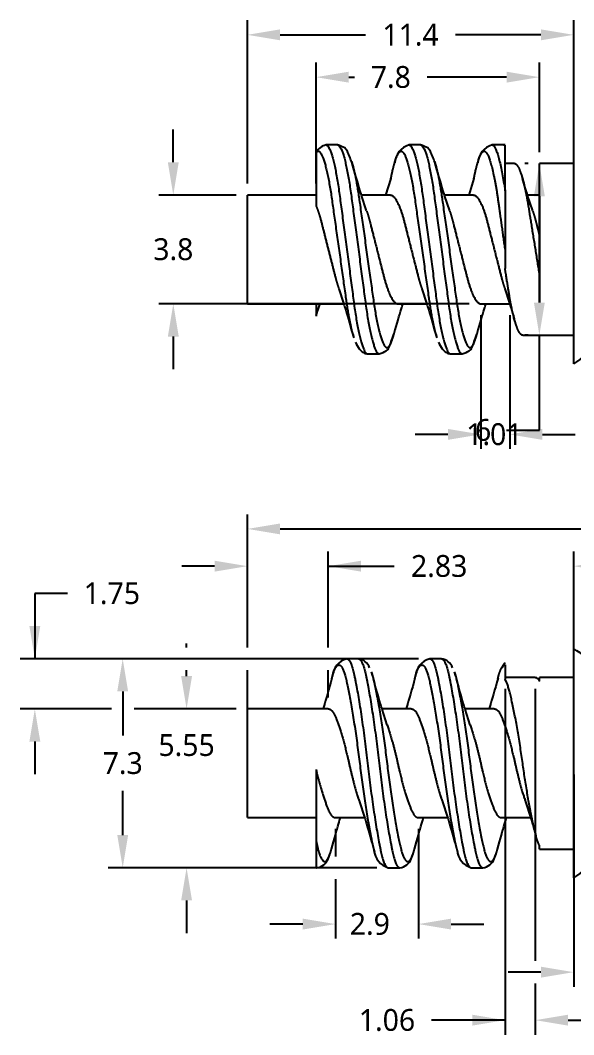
# Model space of a CAD drawing. Extents: x 0.67 to 7.28, y 2.37 to 7.95.
# Drawn here: x 0.67 to 3.71, y 2.37 to 7.95 of the extents above; entities that cross this region are included whole.
import ezdxf

# ---------------------------------------------------------------- set-up
doc = ezdxf.new("R2010")
doc.units = 0
doc.header["$LTSCALE"] = 0.5
doc.header["$MEASUREMENT"] = 0
doc.header["$PDMODE"] = 33
doc.header["$PDSIZE"] = 0.03937
doc.layers.get('DEFPOINTS').update_dxf_attribs({"linetype": 'CONTINUOUS'})
for name, color, linetype in [('ANNOTATION_TEXT', 7, 'CONTINUOUS'), ('TANGENT_LINES', 7, 'CONTINUOUS'), ('VISIBLE', 7, 'CONTINUOUS')]:
    doc.layers.add(name, color=color, linetype=linetype)
doc.styles.add('ONSHAPE-STANDARD-DIMENSION', font='')
doc.styles.get('ONSHAPE-STANDARD-DIMENSION').set_extended_font_data('Noto Sans')
doc.dimstyles.new('ONSHAPE-STANDARD$0', dxfattribs={"dimtxt": 0.12, "dimasz": 0.18, "dimexe": 0.08, "dimexo": 0.0625, "dimgap": 0.09, "dimtad": 0, "dimtih": 1, "dimtoh": 1, "dimlfac": 25.4, "dimzin": 11, "dimtxsty": 'ONSHAPE-STANDARD-DIMENSION', "dimcen": 0.09, "dimclrd": 7, "dimclre": 7, "dimclrt": 7, "dimadec": 1, "dimazin": 3, "dimtfac": 1, "dimtofl": 0, "dimtmove": 0, "dimatfit": 3, "dimtolj": 1, "dimtzin": 11})

# ---------------------------------------------------------------- blocks, each defined once
blk = doc.blocks.new('*D3')
at = {"layer": 'ANNOTATION_TEXT', "color": 7}
for p, q in [((1.5107, 7.1683), (1.5107, 7.3483)), ((1.8558, 6.9883), (1.4307, 6.9883)), ((3.1393, 6.3898), (1.4307, 6.3898)), ((1.5107, 6.2098), (1.5107, 6.0298))]:
    blk.add_line(p, q, dxfattribs=at)
for points in [[(1.4807, 7.1683), (1.5407, 7.1683), (1.5107, 6.9883)], [(1.5407, 6.2098), (1.4807, 6.2098), (1.5107, 6.3898)]]:
    blk.add_solid(points, dxfattribs=at)
at = {"layer": 'DEFPOINTS', "color": 0}
for p in [(1.9183, 6.9883), (1.5107, 6.3898), (1.5107, 6.3898), (3.2018, 6.3898)]:
    blk.add_point(p, dxfattribs=at)
at = {"layer": 'ANNOTATION_TEXT', "color": 7, "insert": (1.5107, 6.6891), "char_height": 0.12, "attachment_point": 5, "style": 'ONSHAPE-STANDARD-DIMENSION'}
blk.add_mtext('\\A1;3.8', dxfattribs=at)
blk = doc.blocks.new('*D4')
at = {"layer": 'ANNOTATION_TEXT', "color": 7}
for p, q in [((3.2018, 6.3273), (3.2018, 5.5912)), ((3.3613, 6.3273), (3.3613, 5.5912)), ((3.0218, 5.6712), (2.8418, 5.6712)), ((3.5413, 5.6712), (3.7213, 5.6712))]:
    blk.add_line(p, q, dxfattribs=at)
for points in [[(3.0218, 5.6412), (3.0218, 5.7012), (3.2018, 5.6712)], [(3.5413, 5.7012), (3.5413, 5.6412), (3.3613, 5.6712)]]:
    blk.add_solid(points, dxfattribs=at)
at = {"layer": 'DEFPOINTS', "color": 0}
for p in [(3.2018, 6.3898), (3.3613, 6.3898), (3.3613, 5.6712), (3.3613, 5.6712)]:
    blk.add_point(p, dxfattribs=at)
at = {"layer": 'ANNOTATION_TEXT', "color": 7, "insert": (3.277, 5.6712), "char_height": 0.12, "attachment_point": 5, "style": 'ONSHAPE-STANDARD-DIMENSION'}
blk.add_mtext('\\A1;1.01', dxfattribs=at)
blk = doc.blocks.new('*D6')
at = {"layer": 'ANNOTATION_TEXT', "color": 7}
for p, q in [((2.2962, 7.0508), (2.2962, 7.7167)), ((3.5246, 7.224), (3.5246, 7.7167)), ((2.4762, 7.6367), (2.507, 7.6367)), ((3.3446, 7.6367), (2.9076, 7.6367))]:
    blk.add_line(p, q, dxfattribs=at)
for points in [[(2.4762, 7.6667), (2.4762, 7.6067), (2.2962, 7.6367)], [(3.3446, 7.6067), (3.3446, 7.6667), (3.5246, 7.6367)]]:
    blk.add_solid(points, dxfattribs=at)
at = {"layer": 'DEFPOINTS', "color": 0}
for p in [(2.2962, 7.6367), (2.2962, 7.6367), (3.5246, 7.1615), (2.2962, 6.9883)]:
    blk.add_point(p, dxfattribs=at)
at = {"layer": 'ANNOTATION_TEXT', "color": 7, "insert": (2.7073, 7.6367), "char_height": 0.12, "attachment_point": 5, "style": 'ONSHAPE-STANDARD-DIMENSION'}
blk.add_mtext('\\A1;7.8', dxfattribs=at)
blk = doc.blocks.new('*D7')
at = {"layer": 'ANNOTATION_TEXT', "color": 7}
for p, q in [((3.4621, 7.1615), (3.4446, 7.1615)), ((3.5246, 6.9815), (3.5246, 6.3966)), ((3.5246, 6.3966), (3.5246, 6.9815)), ((3.4621, 6.2166), (3.4446, 6.2166)), ((3.5246, 5.6949), (3.5246, 6.2166)), ((3.3446, 5.6949), (3.5246, 5.6949))]:
    blk.add_line(p, q, dxfattribs=at)
for points in [[(3.5546, 6.9815), (3.4946, 6.9815), (3.5246, 7.1615)], [(3.4946, 6.3966), (3.5546, 6.3966), (3.5246, 6.2166)]]:
    blk.add_solid(points, dxfattribs=at)
at = {"layer": 'DEFPOINTS', "color": 0}
for p in [(3.5246, 7.1615), (3.5246, 6.2166), (3.5246, 6.2166), (3.5246, 6.2166)]:
    blk.add_point(p, dxfattribs=at)
at = {"layer": 'ANNOTATION_TEXT', "color": 7, "insert": (3.2153, 5.6949), "char_height": 0.12, "attachment_point": 5, "style": 'ONSHAPE-STANDARD-DIMENSION'}
blk.add_mtext('\\A1;6', dxfattribs=at)
blk = doc.blocks.new('*D8')
at = {"layer": 'ANNOTATION_TEXT', "color": 7}
for p, q in [((2.8594, 4.4366), (1.1524, 4.4366)), ((1.2324, 4.2566), (1.2324, 4.0136)), ((1.2324, 3.467), (1.2324, 3.71)), ((2.631, 3.287), (1.1524, 3.287))]:
    blk.add_line(p, q, dxfattribs=at)
for points in [[(1.2624, 4.2566), (1.2024, 4.2566), (1.2324, 4.4366)], [(1.2024, 3.467), (1.2624, 3.467), (1.2324, 3.287)]]:
    blk.add_solid(points, dxfattribs=at)
at = {"layer": 'DEFPOINTS', "color": 0}
for p in [(2.9219, 4.4366), (1.2324, 3.287), (1.2324, 3.287), (2.6935, 3.287)]:
    blk.add_point(p, dxfattribs=at)
at = {"layer": 'ANNOTATION_TEXT', "color": 7, "insert": (1.2324, 3.8618), "char_height": 0.12, "attachment_point": 5, "style": 'ONSHAPE-STANDARD-DIMENSION'}
blk.add_mtext('\\A1;7.3', dxfattribs=at)
blk = doc.blocks.new('*D9')
at = {"layer": 'ANNOTATION_TEXT', "color": 7}
for p, q in [((2.4025, 3.5001), (2.4025, 3.3495)), ((2.8592, 3.5001), (2.8592, 2.8969)), ((2.4025, 3.2245), (2.4025, 2.8969)), ((2.2225, 2.9769), (2.0425, 2.9769)), ((3.0392, 2.9769), (3.2192, 2.9769))]:
    blk.add_line(p, q, dxfattribs=at)
for points in [[(2.2225, 2.9469), (2.2225, 3.0069), (2.4025, 2.9769)], [(3.0392, 3.0069), (3.0392, 2.9469), (2.8592, 2.9769)]]:
    blk.add_solid(points, dxfattribs=at)
at = {"layer": 'DEFPOINTS', "color": 0}
for p in [(2.4025, 3.5626), (2.8592, 3.5626), (2.8592, 2.9769), (2.8592, 2.9769)]:
    blk.add_point(p, dxfattribs=at)
at = {"layer": 'ANNOTATION_TEXT', "color": 7, "insert": (2.5921, 2.9769), "char_height": 0.12, "attachment_point": 5, "style": 'ONSHAPE-STANDARD-DIMENSION'}
blk.add_mtext('\\A1;2.9', dxfattribs=at)
blk = doc.blocks.new('*D10')
at = {"layer": 'ANNOTATION_TEXT', "color": 7}
for p, q in [((1.9183, 4.4991), (1.9183, 5.0262)), ((2.3632, 4.4991), (2.3632, 5.0262)), ((1.7383, 4.9462), (1.5583, 4.9462)), ((2.3632, 4.9462), (2.7262, 4.9462)), ((2.5432, 4.9462), (2.7232, 4.9462)), ((1.9183, 4.2235), (1.9183, 4.3741)), ((2.3632, 4.2235), (2.3632, 4.3741))]:
    blk.add_line(p, q, dxfattribs=at)
for points in [[(1.7383, 4.9162), (1.7383, 4.9762), (1.9183, 4.9462)], [(2.5432, 4.9762), (2.5432, 4.9162), (2.3632, 4.9462)]]:
    blk.add_solid(points, dxfattribs=at)
at = {"layer": 'DEFPOINTS', "color": 0}
for p in [(1.9183, 4.9462), (1.9183, 4.9462), (1.9183, 4.161), (2.3632, 4.161)]:
    blk.add_point(p, dxfattribs=at)
at = {"layer": 'ANNOTATION_TEXT', "color": 7, "insert": (2.9734, 4.9462), "char_height": 0.12, "attachment_point": 5, "style": 'ONSHAPE-STANDARD-DIMENSION'}
blk.add_mtext('\\A1;2.83', dxfattribs=at)
blk = doc.blocks.new('*D12')
at = {"layer": 'ANNOTATION_TEXT', "color": 7}
for p, q in [((3.7136, 3.9243), (3.7136, 5.0262)), ((6.5208, 3.9243), (6.5208, 5.0262)), ((3.8936, 4.9462), (4.6807, 4.9462)), ((6.3408, 4.9462), (5.2641, 4.9462))]:
    blk.add_line(p, q, dxfattribs=at)
for points in [[(3.8936, 4.9762), (3.8936, 4.9162), (3.7136, 4.9462)], [(6.3408, 4.9162), (6.3408, 4.9762), (6.5208, 4.9462)]]:
    blk.add_solid(points, dxfattribs=at)
at = {"layer": 'DEFPOINTS', "color": 0}
for p in [(3.7136, 4.9462), (3.7136, 4.9462), (3.7136, 3.8618), (6.5208, 3.8618)]:
    blk.add_point(p, dxfattribs=at)
at = {"layer": 'ANNOTATION_TEXT', "color": 7, "insert": (4.9724, 4.9462), "char_height": 0.12, "attachment_point": 5, "style": 'ONSHAPE-STANDARD-DIMENSION'}
blk.add_mtext('\\A1;17.83', dxfattribs=at)
blk = doc.blocks.new('*D13')
at = {"layer": 'ANNOTATION_TEXT', "color": 7}
for p, q in [((1.9183, 4.4991), (1.9183, 5.2311)), ((6.5208, 3.9243), (6.5208, 5.2311)), ((2.0983, 5.1511), (5.3821, 5.1511)), ((6.3408, 5.1511), (5.9724, 5.1511)), ((1.9183, 3.9243), (1.9183, 4.3741))]:
    blk.add_line(p, q, dxfattribs=at)
for points in [[(2.0983, 5.1811), (2.0983, 5.1211), (1.9183, 5.1511)], [(6.3408, 5.1211), (6.3408, 5.1811), (6.5208, 5.1511)]]:
    blk.add_solid(points, dxfattribs=at)
at = {"layer": 'DEFPOINTS', "color": 0}
for p in [(6.5208, 5.1511), (6.5208, 5.1511), (1.9183, 3.8618), (6.5208, 3.8618)]:
    blk.add_point(p, dxfattribs=at)
at = {"layer": 'ANNOTATION_TEXT', "color": 7, "insert": (5.6773, 5.1511), "char_height": 0.12, "attachment_point": 5, "style": 'ONSHAPE-STANDARD-DIMENSION'}
blk.add_mtext('\\A1;29.23', dxfattribs=at)
blk = doc.blocks.new('*D14')
at = {"layer": 'ANNOTATION_TEXT', "color": 7}
for p, q in [((4.3322, 4.6717), (4.3322, 4.8517)), ((3.7761, 4.4917), (4.4122, 4.4917)), ((3.7761, 3.2319), (4.4122, 3.2319)), ((4.3322, 2.9769), (4.3322, 3.2319)), ((4.1522, 2.9769), (4.3322, 2.9769))]:
    blk.add_line(p, q, dxfattribs=at)
for points in [[(4.3022, 4.6717), (4.3622, 4.6717), (4.3322, 4.4917)], [(4.3622, 3.0519), (4.3022, 3.0519), (4.3322, 3.2319)]]:
    blk.add_solid(points, dxfattribs=at)
at = {"layer": 'DEFPOINTS', "color": 0}
for p in [(3.7136, 4.4917), (3.7136, 3.2319), (4.3322, 3.2319), (4.3322, 3.2319)]:
    blk.add_point(p, dxfattribs=at)
at = {"layer": 'ANNOTATION_TEXT', "color": 7, "insert": (4.0226, 2.9769), "char_height": 0.12, "attachment_point": 5, "style": 'ONSHAPE-STANDARD-DIMENSION'}
blk.add_mtext('\\A1;8', dxfattribs=at)
blk = doc.blocks.new('*D15')
at = {"layer": 'ANNOTATION_TEXT', "color": 7}
for p, q in [((3.7136, 3.7993), (3.7136, 2.6322)), ((3.871, 3.7993), (3.871, 3.2944)), ((3.871, 3.1694), (3.871, 2.6322)), ((3.5336, 2.7122), (3.3536, 2.7122)), ((3.871, 2.7122), (4.3668, 2.7122)), ((4.051, 2.7122), (4.231, 2.7122))]:
    blk.add_line(p, q, dxfattribs=at)
for points in [[(3.5336, 2.6822), (3.5336, 2.7422), (3.7136, 2.7122)], [(4.051, 2.7422), (4.051, 2.6822), (3.871, 2.7122)]]:
    blk.add_solid(points, dxfattribs=at)
at = {"layer": 'DEFPOINTS', "color": 0}
for p in [(3.7136, 3.8618), (3.871, 3.8618), (3.871, 2.7122), (3.871, 2.7122)]:
    blk.add_point(p, dxfattribs=at)
at = {"layer": 'ANNOTATION_TEXT', "color": 7, "insert": (4.4791, 2.7122), "char_height": 0.12, "attachment_point": 5, "style": 'ONSHAPE-STANDARD-DIMENSION'}
blk.add_mtext('\\A1;1', dxfattribs=at)
blk = doc.blocks.new('*D16')
at = {"layer": 'ANNOTATION_TEXT', "color": 7}
for p, q in [((3.3356, 4.2717), (3.3356, 2.3682)), ((3.5022, 4.2717), (3.5022, 2.7747)), ((3.5022, 2.6497), (3.5022, 2.3682)), ((3.3356, 2.4482), (2.931, 2.4482)), ((3.1556, 2.4482), (2.9756, 2.4482)), ((3.6822, 2.4482), (3.8622, 2.4482))]:
    blk.add_line(p, q, dxfattribs=at)
for points in [[(3.1556, 2.4182), (3.1556, 2.4782), (3.3356, 2.4482)], [(3.6822, 2.4782), (3.6822, 2.4182), (3.5022, 2.4482)]]:
    blk.add_solid(points, dxfattribs=at)
at = {"layer": 'DEFPOINTS', "color": 0}
for p in [(3.3356, 4.3342), (3.5022, 4.3342), (3.5022, 2.4482), (3.5022, 2.4482)]:
    blk.add_point(p, dxfattribs=at)
at = {"layer": 'ANNOTATION_TEXT', "color": 7, "insert": (2.6863, 2.4482), "char_height": 0.12, "attachment_point": 5, "style": 'ONSHAPE-STANDARD-DIMENSION'}
blk.add_mtext('\\A1;1.06', dxfattribs=at)
blk = doc.blocks.new('*D17')
at = {"layer": 'ANNOTATION_TEXT', "color": 7}
for p, q in [((1.9183, 7.0508), (1.9183, 7.9497)), ((3.7136, 7.224), (3.7136, 7.9497)), ((2.0983, 7.8697), (2.569, 7.8697)), ((3.5336, 7.8697), (3.0628, 7.8697))]:
    blk.add_line(p, q, dxfattribs=at)
for points in [[(2.0983, 7.8997), (2.0983, 7.8397), (1.9183, 7.8697)], [(3.5336, 7.8397), (3.5336, 7.8997), (3.7136, 7.8697)]]:
    blk.add_solid(points, dxfattribs=at)
at = {"layer": 'DEFPOINTS', "color": 0}
for p in [(3.7136, 7.8697), (3.7136, 7.8697), (3.7136, 7.1615), (1.9183, 6.9883)]:
    blk.add_point(p, dxfattribs=at)
at = {"layer": 'ANNOTATION_TEXT', "color": 7, "insert": (2.8159, 7.8697), "char_height": 0.12, "attachment_point": 5, "style": 'ONSHAPE-STANDARD-DIMENSION'}
blk.add_mtext('\\A1;11.4', dxfattribs=at)
blk = doc.blocks.new('*D18')
at = {"layer": 'ANNOTATION_TEXT', "color": 7}
for p, q in [((1.5838, 4.4991), (1.5838, 4.521)), ((1.5838, 4.341), (1.5838, 4.3741)), ((1.8558, 4.161), (1.5038, 4.161)), ((2.238, 3.287), (1.5038, 3.287)), ((1.5838, 3.107), (1.5838, 2.927))]:
    blk.add_line(p, q, dxfattribs=at)
for points in [[(1.5538, 4.341), (1.6138, 4.341), (1.5838, 4.161)], [(1.6138, 3.107), (1.5538, 3.107), (1.5838, 3.287)]]:
    blk.add_solid(points, dxfattribs=at)
at = {"layer": 'DEFPOINTS', "color": 0}
for p in [(1.9183, 4.161), (1.5838, 3.287), (1.5838, 3.287), (2.3005, 3.287)]:
    blk.add_point(p, dxfattribs=at)
at = {"layer": 'ANNOTATION_TEXT', "color": 7, "insert": (1.5838, 3.9608), "char_height": 0.12, "attachment_point": 5, "style": 'ONSHAPE-STANDARD-DIMENSION'}
blk.add_mtext('\\A1;5.55', dxfattribs=at)
blk = doc.blocks.new('*D19')
at = {"layer": 'ANNOTATION_TEXT', "color": 7}
for p, q in [((0.929, 4.7966), (0.749, 4.7966)), ((0.749, 4.7966), (0.749, 4.4366)), ((2.4664, 4.4366), (0.669, 4.4366)), ((1.1699, 4.161), (0.669, 4.161)), ((1.8558, 4.161), (1.2949, 4.161)), ((0.749, 3.981), (0.749, 3.801))]:
    blk.add_line(p, q, dxfattribs=at)
for points in [[(0.719, 4.6166), (0.779, 4.6166), (0.749, 4.4366)], [(0.779, 3.981), (0.719, 3.981), (0.749, 4.161)]]:
    blk.add_solid(points, dxfattribs=at)
at = {"layer": 'DEFPOINTS', "color": 0}
for p in [(0.749, 4.4366), (0.749, 4.4366), (2.5289, 4.4366), (1.9183, 4.161)]:
    blk.add_point(p, dxfattribs=at)
at = {"layer": 'ANNOTATION_TEXT', "color": 7, "insert": (1.1728, 4.7966), "char_height": 0.12, "attachment_point": 5, "style": 'ONSHAPE-STANDARD-DIMENSION'}
blk.add_mtext('\\A1;1.75', dxfattribs=at)

msp = doc.modelspace()

# ---------------------------------------------------------------- linework, layer by layer
at = {"layer": 'TANGENT_LINES'}
for points, weights, knots in [([(2.3509, 7.2639), (2.351, 7.2639), (2.351, 7.2639), (2.3891, 7.2639), (2.4271, 6.9765), (2.4652, 6.6891), (2.5032, 6.4017), (2.5413, 6.1143), (2.5794, 6.1143)], [0.999702167794, 0.999850918004, 1, 0.866025403784, 1, 0.866025403784, 1, 0.866025403784, 1], [0.1999629, 0.1999629, 0.1999629, 0.2, 0.2, 0.2333333, 0.2333333, 0.2666667, 0.2666667, 0.3, 0.3, 0.3]), ([(2.4147, 7.2639), (2.4528, 7.2637), (2.4908, 6.9765), (2.5289, 6.6891), (2.5669, 6.4017), (2.605, 6.1143), (2.643, 6.1143), (2.6431, 6.1143), (2.6431, 6.1143)], [0.99987838123, 0.866086240795, 1, 0.866025403784, 1, 0.866025403784, 1, 0.99993916299, 0.99987838123], [0.2000151, 0.2000151, 0.2000151, 0.2333333, 0.2333333, 0.2666667, 0.2666667, 0.3, 0.3, 0.3000151, 0.3000151, 0.3000151]), ([(2.8076, 7.2639), (2.8077, 7.2639), (2.8077, 7.2639), (2.8458, 7.2639), (2.8838, 6.9765), (2.9219, 6.6891), (2.9599, 6.4017), (2.998, 6.1143), (3.036, 6.1143)], [0.999702167794, 0.999850918004, 1, 0.866025403784, 1, 0.866025403784, 1, 0.866025403784, 1], [0.3999629, 0.3999629, 0.3999629, 0.4, 0.4, 0.4333333, 0.4333333, 0.4666667, 0.4666667, 0.5, 0.5, 0.5]), ([(2.8714, 7.2639), (2.9095, 7.2637), (2.9475, 6.9765), (2.9856, 6.6891), (3.0236, 6.4017), (3.0617, 6.1143), (3.0997, 6.1143), (3.0998, 6.1143), (3.0998, 6.1143)], [0.99987838123, 0.866086240795, 1, 0.866025403784, 1, 0.866025403784, 1, 0.99993916299, 0.99987838123], [0.4000151, 0.4000151, 0.4000151, 0.4333333, 0.4333333, 0.4666667, 0.4666667, 0.5, 0.5, 0.5000151, 0.5000151, 0.5000151]), ([(3.2643, 7.2639), (3.2644, 7.2639), (3.2644, 7.2639), (3.2993, 7.2639), (3.3356, 7.0119)], [0.999702167794, 0.999850918004, 1, 0.875690930878, 0.982063574595], [0.59996291, 0.59996291, 0.59996291, 0.6, 0.6, 0.63092852, 0.63092852, 0.63092852]), ([(2.2962, 7.2223), (2.3022, 7.2298), (2.3076, 7.2298), (2.3457, 7.2298), (2.3838, 6.9594), (2.4218, 6.6891), (2.4599, 6.4187), (2.4746, 6.314), (2.4916, 6.2451), (2.4945, 6.2332), (2.4974, 6.2226)], [0.96351017681, 0.978211633781, 1, 0.866025403784, 1, 0.866025403784, 1, 0.943494333625, 0.934652783025, 0.93314678853, 0.933023664293], [0.19457898, 0.19457898, 0.19457898, 0.2, 0.2, 0.23333333, 0.23333333, 0.26666667, 0.26666667, 0.28072547, 0.28072547, 0.28312012, 0.28312012, 0.28312012]), ([(2.7295, 7.1685), (2.7482, 7.2298), (2.7643, 7.2298), (2.8024, 7.2298), (2.8405, 6.9594), (2.8785, 6.6891), (2.9166, 6.4187), (2.9313, 6.314), (2.9483, 6.2451), (2.9512, 6.2332), (2.9541, 6.2226)], [0.933441730668, 0.938373623314, 1, 0.866025403784, 1, 0.866025403784, 1, 0.943494333625, 0.934652783025, 0.93314678853, 0.933023664293], [0.38466715, 0.38466715, 0.38466715, 0.4, 0.4, 0.43333333, 0.43333333, 0.46666667, 0.46666667, 0.48072547, 0.48072547, 0.48312012, 0.48312012, 0.48312012]), ([(3.1862, 7.1685), (3.2049, 7.2298), (3.221, 7.2298), (3.2591, 7.2298), (3.2971, 6.9594), (3.315, 6.8326), (3.3356, 6.6862)], [0.933441730668, 0.938373623314, 1, 0.866025403784, 1, 0.932347871317, 0.933019300153], [0.58466715, 0.58466715, 0.58466715, 0.6, 0.6, 0.63333333, 0.63333333, 0.65016541, 0.65016541, 0.65016541]), ([(2.4932, 7.1673), (2.4961, 7.1576), (2.4991, 7.1465), (2.5179, 7.0752), (2.5342, 6.9594), (2.5722, 6.6891), (2.6103, 6.4187), (2.6483, 6.1483), (2.6864, 6.1483), (2.7018, 6.1483), (2.7195, 6.2042)], [0.933355671429, 0.932666989811, 0.933361178449, 0.937844213353, 1, 0.866025403784, 1, 0.866025403784, 1, 0.941141021474, 0.933999001998], [0.21547411, 0.21547411, 0.21547411, 0.21786876, 0.21786876, 0.23333333, 0.23333333, 0.26666667, 0.26666667, 0.3, 0.3, 0.31464431, 0.31464431, 0.31464431]), ([(2.9499, 7.1673), (2.9528, 7.1576), (2.9558, 7.1465), (2.9746, 7.0752), (2.9909, 6.9594), (3.0289, 6.6891), (3.067, 6.4187), (3.105, 6.1483), (3.1431, 6.1483), (3.1585, 6.1483), (3.1762, 6.2042)], [0.933355671429, 0.932666989811, 0.933361178449, 0.937844213353, 1, 0.866025403784, 1, 0.866025403784, 1, 0.941141021474, 0.933999001998], [0.41547411, 0.41547411, 0.41547411, 0.41786876, 0.41786876, 0.43333333, 0.43333333, 0.46666667, 0.46666667, 0.5, 0.5, 0.51464431, 0.51464431, 0.51464431]), ([(2.4652, 4.4366), (2.4856, 4.4366), (2.5032, 4.3596), (2.5413, 4.1937), (2.5794, 3.8618), (2.6174, 3.5299), (2.6555, 3.364), (2.6731, 3.287), (2.6935, 3.287)], [0.933012701892, 0.933012701892, 1, 0.866025403784, 1, 0.866025403784, 1, 0.933012701892, 0.933012701892], [0.25, 0.25, 0.25, 0.26666667, 0.26666667, 0.3, 0.3, 0.33333333, 0.33333333, 0.35, 0.35, 0.35]), ([(2.5289, 4.4366), (2.5493, 4.4366), (2.5669, 4.3596), (2.605, 4.1937), (2.643, 3.8618), (2.6811, 3.5299), (2.7192, 3.364), (2.7368, 3.287), (2.7572, 3.287)], [0.933012701892, 0.933012701892, 1, 0.866025403784, 1, 0.866025403784, 1, 0.933012701892, 0.933012701892], [0.25, 0.25, 0.25, 0.26666667, 0.26666667, 0.3, 0.3, 0.33333333, 0.33333333, 0.35, 0.35, 0.35]), ([(2.9219, 4.4366), (2.9423, 4.4366), (2.9599, 4.3596), (2.998, 4.1937), (3.036, 3.8618), (3.0741, 3.5299), (3.1122, 3.364), (3.1298, 3.287), (3.1502, 3.287)], [0.933012701892, 0.933012701892, 1, 0.866025403784, 1, 0.866025403784, 1, 0.933012701892, 0.933012701892], [0.45, 0.45, 0.45, 0.46666667, 0.46666667, 0.5, 0.5, 0.53333333, 0.53333333, 0.55, 0.55, 0.55]), ([(2.9856, 4.4366), (3.006, 4.4366), (3.0236, 4.3596), (3.0617, 4.1937), (3.0997, 3.8618), (3.1378, 3.5299), (3.1759, 3.364), (3.1935, 3.287), (3.2139, 3.287)], [0.933012701892, 0.933012701892, 1, 0.866025403784, 1, 0.866025403784, 1, 0.933012701892, 0.933012701892], [0.45, 0.45, 0.45, 0.46666667, 0.46666667, 0.5, 0.5, 0.53333333, 0.53333333, 0.55, 0.55, 0.55]), ([(2.389, 4.3496), (2.4252, 4.4724), (2.4599, 4.3301), (2.4979, 4.174), (2.536, 3.8618), (2.5738, 3.5518), (2.6117, 3.3952)], [0.980961163796, 0.876338740399, 1, 0.866025403784, 1, 0.866834621144, 0.998391340758], [0.23589933, 0.23589933, 0.23589933, 0.26666667, 0.26666667, 0.3, 0.3, 0.333132, 0.333132, 0.333132]), ([(2.8457, 4.3496), (2.8819, 4.4724), (2.9166, 4.3301), (2.9546, 4.174), (2.9927, 3.8618), (3.0305, 3.5518), (3.0684, 3.3952)], [0.980961163796, 0.876338740399, 1, 0.866025403784, 1, 0.866834621144, 0.998391340758], [0.43589933, 0.43589933, 0.43589933, 0.46666667, 0.46666667, 0.5, 0.5, 0.533132, 0.533132, 0.533132]), ([(3.3024, 4.3496), (3.3088, 4.3714), (3.3157, 4.3844), (3.3255, 4.4029), (3.3356, 4.4025)], [0.980961163796, 0.960637835352, 0.948928707711, 0.932688637139, 0.933019300153], [0.63589933, 0.63589933, 0.63589933, 0.64187601, 0.64187601, 0.65016541, 0.65016541, 0.65016541]), ([(2.6117, 4.3241), (2.6493, 4.1662), (2.6864, 3.8618), (2.7245, 3.5496), (2.7625, 3.3935), (2.7957, 3.2573), (2.8309, 3.3659)], [0.994304059512, 0.868936634251, 1, 0.866025403784, 1, 0.881026331842, 0.973357405252], [0.26739099, 0.26739099, 0.26739099, 0.3, 0.3, 0.33333333, 0.33333333, 0.36293438, 0.36293438, 0.36293438]), ([(3.0684, 4.3241), (3.106, 4.1662), (3.1431, 3.8618), (3.1812, 3.5496), (3.2192, 3.3935), (3.2524, 3.2573), (3.2876, 3.3659)], [0.994304059512, 0.868936634251, 1, 0.866025403784, 1, 0.881026331842, 0.973357405252], [0.46739099, 0.46739099, 0.46739099, 0.5, 0.5, 0.53333333, 0.53333333, 0.56293438, 0.56293438, 0.56293438]), ([(2.2962, 3.4359), (2.3012, 3.4125), (2.3058, 3.3935), (2.3391, 3.2573), (2.3742, 3.3659)], [0.968140702058, 0.981521771343, 1, 0.881026331842, 0.973357405252], [0.12873589, 0.12873589, 0.12873589, 0.13333333, 0.13333333, 0.16293438, 0.16293438, 0.16293438])]:
    msp.add_rational_spline(points, weights, degree=2, knots=knots, dxfattribs=at)
at = {"layer": 'VISIBLE'}
for p, q in [((3.7136, 6.0591), (3.7136, 7.319)), ((2.4147, 7.2639), (2.351, 7.2639)), ((2.8714, 7.2639), (2.8077, 7.2639)), ((3.3356, 7.2639), (3.2644, 7.2639)), ((3.3356, 7.0119), (3.3356, 7.2603)), ((2.2962, 7.2223), (2.2962, 6.9282)), ((2.4961, 7.1574), (2.4928, 7.1687)), ((2.9528, 7.1574), (2.9495, 7.1687)), ((3.388, 7.1615), (3.3356, 7.1615)), ((3.7136, 7.1615), (3.5246, 7.1615)), ((3.5246, 6.5501), (3.5246, 7.1615)), ((2.708, 7.0785), (2.679, 6.9877)), ((3.1646, 7.0785), (3.1357, 6.9877)), ((2.2962, 6.9883), (1.9183, 6.9883)), ((1.9183, 6.3898), (1.9183, 6.9883)), ((2.7057, 6.9883), (2.5464, 6.9883)), ((2.5745, 6.9005), (2.5464, 6.9864)), ((3.1624, 6.9883), (3.0031, 6.9883)), ((3.0312, 6.9005), (3.0031, 6.9864)), ((3.3356, 7.0119), (3.3356, 6.6862)), ((3.5246, 6.9883), (3.4598, 6.9883)), ((3.4879, 6.9005), (3.4598, 6.9864)), ((3.3356, 6.6862), (3.3356, 6.5836)), ((2.4214, 6.4724), (2.4472, 6.3932)), ((2.8781, 6.4724), (2.9039, 6.3932)), ((3.3348, 6.4724), (3.3606, 6.3932)), ((1.9183, 6.3898), (2.4479, 6.3898)), ((2.2962, 6.3918), (2.2962, 6.3209)), ((2.7451, 6.3898), (2.9046, 6.3898)), ((3.2018, 6.3898), (3.3613, 6.3898)), ((2.4977, 6.2218), (2.5035, 6.2027)), ((2.9544, 6.2218), (2.9602, 6.2027)), ((3.4328, 6.2166), (3.7136, 6.2166)), ((2.5794, 6.1143), (2.643, 6.1143)), ((3.036, 6.1143), (3.0997, 6.1143)), ((3.7136, 3.2319), (3.7136, 4.4917)), ((2.5289, 4.4366), (2.4652, 4.4366)), ((2.9856, 4.4366), (2.9219, 4.4366)), ((2.6077, 4.3404), (2.6003, 4.3644)), ((3.0643, 4.3404), (3.057, 4.3644)), ((3.3356, 4.4025), (3.3356, 4.3223)), ((3.5022, 4.3342), (3.3356, 4.3342)), ((3.7136, 4.3342), (3.5246, 4.3342)), ((3.5246, 4.3133), (3.5246, 4.3342)), ((2.3632, 4.161), (1.9183, 4.161)), ((1.9183, 3.5626), (1.9183, 4.161)), ((2.6879, 4.0717), (2.6592, 4.1595)), ((2.8199, 4.161), (2.6593, 4.161)), ((3.1446, 4.0717), (3.1159, 4.1595)), ((3.2766, 4.161), (3.116, 4.161)), ((2.2962, 3.8272), (2.2962, 3.4359)), ((2.5354, 3.6492), (2.5626, 3.5656)), ((2.9921, 3.6492), (3.0193, 3.5656)), ((3.4488, 3.6492), (3.4759, 3.5656)), ((1.9183, 3.5626), (2.2962, 3.5626)), ((2.4025, 3.5626), (2.5632, 3.5626)), ((2.8592, 3.5626), (3.0199, 3.5626)), ((3.3159, 3.5626), (3.4765, 3.5626)), ((2.2962, 3.4359), (2.2962, 3.2879)), ((3.5246, 3.3893), (3.5246, 3.4102)), ((2.3625, 3.3362), (2.3721, 3.3596)), ((2.8192, 3.3362), (2.8288, 3.3596)), ((3.2759, 3.3362), (3.2855, 3.3596)), ((3.5246, 3.3893), (3.7136, 3.3893)), ((2.6935, 3.287), (2.7572, 3.287)), ((3.1502, 3.287), (3.2139, 3.287))]:
    msp.add_line(p, q, dxfattribs=at)
for centre, radius, start, end in [((2.3677, 7.1843), 0.0813, 101.8868, 150.2483), ((2.8406, 7.1566), 0.1122, 107.0828, 175.2295), ((3.2973, 7.1566), 0.1122, 107.0828, 175.2295), ((3.5561, 6.3319), 0.315, 300, 0), ((3.5561, 4.2189), 0.315, 0, 60), ((2.4942, 4.3325), 0.108, 105.5498, 175.6395), ((2.5187, 4.36), 0.0773, 20.6729, 82.4125), ((2.9509, 4.3325), 0.108, 105.5498, 175.6395), ((2.9753, 4.36), 0.0773, 20.6729, 82.4125), ((3.5561, 3.5046), 0.315, 300, 0), ((2.7225, 3.3911), 0.108, 184.3605, 254.4502), ((3.1792, 3.3911), 0.108, 184.3605, 254.4502), ((2.291, 3.3626), 0.0762, 277.1528, 339.7091), ((2.7477, 3.3626), 0.0762, 277.1528, 339.7091), ((3.2044, 3.3626), 0.0762, 277.1528, 339.7091)]:
    msp.add_arc(centre, radius, start, end, dxfattribs=at)
for points, knots in [([(2.4928, 7.1687), (2.4843, 7.191), (2.4705, 7.2272), (2.4561, 7.2497), (2.4297, 7.2587), (2.4147, 7.2639)], [0, 0, 0, 0, 0.409328, 0.664517, 1, 1, 1, 1]), ([(2.9495, 7.1687), (2.941, 7.191), (2.9272, 7.2272), (2.9128, 7.2497), (2.8864, 7.2587), (2.8714, 7.2639)], [0, 0, 0, 0, 0.409328, 0.664517, 1, 1, 1, 1]), ([(2.5464, 6.9864), (2.5427, 6.9981), (2.5322, 7.0316), (2.5082, 7.1153), (2.4925, 7.1695)], [0, 0, 0, 0, 0.351942, 1, 1, 1, 1]), ([(3.0031, 6.9864), (2.9994, 6.9981), (2.9889, 7.0316), (2.9648, 7.1153), (2.9492, 7.1695)], [0, 0, 0, 0, 0.351942, 1, 1, 1, 1]), ([(3.4598, 6.9864), (3.4556, 6.9998), (3.4468, 7.0283), (3.4369, 7.062), (3.4317, 7.0797)], [0, 0, 0, 0, 0.472938, 1, 1, 1, 1]), ([(2.2975, 6.3254), (2.3023, 6.3411), (2.3104, 6.368), (2.3155, 6.3841), (2.3176, 6.3908)], [0, 0, 0, 0, 0.584357, 1, 1, 1, 1]), ([(2.4472, 6.3932), (2.4495, 6.386), (2.457, 6.3622), (2.4811, 6.2788), (2.498, 6.2205)], [0, 0, 0, 0, 0.300979, 1, 1, 1, 1]), ([(2.7314, 6.2473), (2.7457, 6.296), (2.7662, 6.3654), (2.7724, 6.385), (2.7743, 6.3908)], [0, 0, 0, 0, 0.701363, 1, 1, 1, 1]), ([(2.9039, 6.3932), (2.9061, 6.386), (2.9137, 6.3622), (2.9378, 6.2788), (2.9547, 6.2205)], [0, 0, 0, 0, 0.300979, 1, 1, 1, 1]), ([(3.1881, 6.2473), (3.2024, 6.296), (3.2229, 6.3654), (3.2291, 6.385), (3.231, 6.3908)], [0, 0, 0, 0, 0.701363, 1, 1, 1, 1]), ([(3.3606, 6.3932), (3.3631, 6.3851), (3.3694, 6.365), (3.3801, 6.3288), (3.3865, 6.3072)], [0, 0, 0, 0, 0.40331, 1, 1, 1, 1]), ([(2.6431, 6.1143), (2.6581, 6.1194), (2.6845, 6.1286), (2.6993, 6.1512), (2.7148, 6.1943), (2.7248, 6.2218)], [0, 0, 0, 0, 0.322653, 0.568184, 1, 1, 1, 1]), ([(3.0998, 6.1143), (3.1148, 6.1194), (3.1412, 6.1286), (3.156, 6.1512), (3.1715, 6.1943), (3.1815, 6.2218)], [0, 0, 0, 0, 0.322653, 0.568184, 1, 1, 1, 1]), ([(2.5126, 6.1793), (2.5192, 6.1664), (2.5314, 6.1424), (2.5548, 6.1191), (2.5715, 6.1158), (2.5793, 6.1143)], [0, 0, 0, 0, 0.382265, 0.711762, 1, 1, 1, 1]), ([(2.9693, 6.1793), (2.9759, 6.1664), (2.9881, 6.1424), (3.0115, 6.1191), (3.0282, 6.1158), (3.036, 6.1143)], [0, 0, 0, 0, 0.382265, 0.711762, 1, 1, 1, 1]), ([(3.3358, 4.414), (3.3349, 4.4131), (3.3315, 4.4097), (3.3211, 4.392), (3.3135, 4.379)], [0, 0, 0, 0, 0.268574, 1, 1, 1, 1]), ([(2.3838, 4.33), (2.3665, 4.269), (2.3426, 4.1846), (2.3362, 4.1642), (2.3344, 4.1585)], [0, 0, 0, 0, 0.722548, 1, 1, 1, 1]), ([(2.6592, 4.1595), (2.6564, 4.1686), (2.6479, 4.196), (2.6259, 4.2739), (2.6113, 4.3259)], [0, 0, 0, 0, 0.332085, 1, 1, 1, 1]), ([(2.8404, 4.33), (2.8232, 4.269), (2.7993, 4.1846), (2.7929, 4.1642), (2.7911, 4.1585)], [0, 0, 0, 0, 0.722548, 1, 1, 1, 1]), ([(3.1159, 4.1595), (3.1131, 4.1686), (3.1046, 4.196), (3.0826, 4.2739), (3.068, 4.3259)], [0, 0, 0, 0, 0.332085, 1, 1, 1, 1]), ([(3.2971, 4.33), (3.2799, 4.269), (3.256, 4.1846), (3.2496, 4.1642), (3.2478, 4.1585)], [0, 0, 0, 0, 0.722548, 1, 1, 1, 1]), ([(2.3809, 3.3894), (2.3958, 3.4425), (2.4183, 3.5234), (2.4278, 3.5538), (2.431, 3.5642)], [0, 0, 0, 0, 0.657331, 1, 1, 1, 1]), ([(2.5626, 3.5656), (2.5646, 3.5591), (2.5716, 3.5367), (2.5953, 3.4529), (2.6121, 3.3935)], [0, 0, 0, 0, 0.291319, 1, 1, 1, 1]), ([(2.8376, 3.3894), (2.8525, 3.4425), (2.875, 3.5234), (2.8845, 3.5538), (2.8877, 3.5642)], [0, 0, 0, 0, 0.657331, 1, 1, 1, 1]), ([(3.0193, 3.5656), (3.0213, 3.5591), (3.0283, 3.5367), (3.052, 3.4529), (3.0688, 3.3935)], [0, 0, 0, 0, 0.291319, 1, 1, 1, 1]), ([(3.2943, 3.3894), (3.3091, 3.4425), (3.3317, 3.5234), (3.3412, 3.5538), (3.3444, 3.5642)], [0, 0, 0, 0, 0.657331, 1, 1, 1, 1]), ([(3.4759, 3.5656), (3.4782, 3.5584), (3.4841, 3.5392), (3.4959, 3.4987), (3.5032, 3.4734)], [0, 0, 0, 0, 0.377702, 1, 1, 1, 1])]:
    msp.add_open_spline(points, degree=3, knots=knots, dxfattribs=at)
for points, weights in [([(3.3281, 7.2639), (3.3317, 7.2639), (3.3356, 7.2603)], [1, 0.98535977104, 0.973919197986]), ([(2.491, 7.1744), (2.4921, 7.171), (2.4932, 7.1673)], [0.934065548919, 0.933613613248, 0.933355671429]), ([(2.7079, 7.0782), (2.7186, 7.1324), (2.7295, 7.1685)], [0.94702525916, 0.930560806648, 0.933441730668]), ([(2.9477, 7.1744), (2.9488, 7.171), (2.9499, 7.1673)], [0.934065548919, 0.933613613248, 0.933355671429]), ([(3.1646, 7.0782), (3.1753, 7.1324), (3.1862, 7.1685)], [0.94702525916, 0.930560806648, 0.933441730668]), ([(2.4974, 6.2226), (2.4997, 6.2143), (2.502, 6.2069)], [0.933023664293, 0.932926312904, 0.933693488648]), ([(2.7195, 6.2042), (2.7257, 6.2237), (2.7319, 6.2494)], [0.933999001998, 0.931529762331, 0.935242357682]), ([(2.9541, 6.2226), (2.9564, 6.2143), (2.9587, 6.2069)], [0.933023664293, 0.932926312904, 0.933693488648]), ([(3.1762, 6.2042), (3.1824, 6.2237), (3.1886, 6.2494)], [0.933999001998, 0.931529762331, 0.935242357682]), ([(3.5022, 4.3342), (3.5136, 4.3342), (3.5246, 4.3133)], [0.933012701892, 0.933012701892, 0.954108937496]), ([(2.2962, 3.2879), (2.2984, 3.287), (2.3005, 3.287)], [0.933754785777, 0.933014346715, 0.933012705538])]:
    msp.add_rational_spline(points, weights, degree=2, dxfattribs=at)
for points, weights, knots in [([(3.388, 7.1615), (3.4072, 7.1615), (3.4293, 7.0878), (3.448, 7.0256), (3.4641, 6.9253), (3.4929, 6.7469), (3.5246, 6.5501)], [1, 0.927706072955, 0.933433084733, 0.938319330829, 1, 0.895420417799, 0.954108937496], [0.6, 0.6, 0.6, 0.61798697, 0.61798697, 0.63333333, 0.63333333, 0.65935309, 0.65935309, 0.65935309]), ([(2.7057, 6.9883), (2.7437, 6.9883), (2.7818, 6.8387), (2.8199, 6.6891), (2.8579, 6.5394), (2.8673, 6.5026), (2.8778, 6.4732)], [1, 0.866025403784, 1, 0.866025403784, 1, 0.963310773598, 0.946716391622], [0.4, 0.4, 0.4, 0.43333333, 0.43333333, 0.46666667, 0.46666667, 0.47579507, 0.47579507, 0.47579507]), ([(3.1624, 6.9883), (3.2004, 6.9883), (3.2385, 6.8387), (3.2766, 6.6891), (3.3146, 6.5394), (3.324, 6.5026), (3.3345, 6.4732)], [1, 0.866025403784, 1, 0.866025403784, 1, 0.963310773598, 0.946716391622], [0.6, 0.6, 0.6, 0.63333333, 0.63333333, 0.66666667, 0.66666667, 0.67579507, 0.67579507, 0.67579507]), ([(2.2962, 6.9282), (2.3117, 6.8915), (2.3251, 6.8387), (2.3632, 6.6891), (2.4012, 6.5394), (2.4106, 6.5026), (2.4211, 6.4732)], [0.936435238018, 0.948154248964, 1, 0.866025403784, 1, 0.963310773598, 0.946716391622], [0.22043393, 0.22043393, 0.22043393, 0.23333333, 0.23333333, 0.26666667, 0.26666667, 0.27579507, 0.27579507, 0.27579507]), ([(2.5748, 6.8997), (2.5843, 6.8722), (2.5928, 6.8387), (2.6309, 6.6891), (2.6689, 6.5394), (2.707, 6.3898), (2.7451, 6.3898)], [0.949759526419, 0.966506350946, 1, 0.866025403784, 1, 0.866025403784, 1], [0.225, 0.225, 0.225, 0.23333333, 0.23333333, 0.26666667, 0.26666667, 0.3, 0.3, 0.3]), ([(3.0315, 6.8997), (3.041, 6.8722), (3.0495, 6.8387), (3.0876, 6.6891), (3.1256, 6.5394), (3.1637, 6.3898), (3.2018, 6.3898)], [0.949759526419, 0.966506350946, 1, 0.866025403784, 1, 0.866025403784, 1], [0.425, 0.425, 0.425, 0.43333333, 0.43333333, 0.46666667, 0.46666667, 0.5, 0.5, 0.5]), ([(3.4882, 6.8997), (3.4977, 6.8722), (3.5062, 6.8387), (3.5149, 6.8045), (3.5246, 6.7664)], [0.949759526419, 0.966506350946, 1, 0.96589971337, 0.949158382559], [0.625, 0.625, 0.625, 0.63333333, 0.63333333, 0.6418176, 0.6418176, 0.6418176]), ([(3.4328, 6.2166), (3.4129, 6.2166), (3.39, 6.2953), (3.3722, 6.3566), (3.3567, 6.4528), (3.3468, 6.5144), (3.3356, 6.5836)], [1, 0.925288362339, 0.933903399431, 0.940737041446, 1, 0.961262977121, 0.944926573223], [0.68141149, 0.68141149, 0.68141149, 0.7, 0.7, 0.71474482, 0.71474482, 0.72438273, 0.72438273, 0.72438273]), ([(2.6023, 4.3584), (2.6064, 4.3459), (2.6103, 4.3301), (2.611, 4.3271), (2.6117, 4.3241)], [0.972666819774, 0.984552222803, 1, 0.997088769533, 0.994304059512], [0.262823207, 0.262823207, 0.262823207, 0.266666667, 0.266666667, 0.267390991, 0.267390991, 0.267390991]), ([(3.059, 4.3584), (3.0631, 4.3459), (3.067, 4.3301), (3.0677, 4.3271), (3.0684, 4.3241)], [0.972666819774, 0.984552222803, 1, 0.997088769533, 0.994304059512], [0.462823207, 0.462823207, 0.462823207, 0.466666667, 0.466666667, 0.467390991, 0.467390991, 0.467390991]), ([(2.3833, 4.3283), (2.3835, 4.3292), (2.3838, 4.3301), (2.3863, 4.3406), (2.389, 4.3496)], [0.998286457038, 0.999137678222, 1, 0.989686663386, 0.980961163796], [0.233118785, 0.233118785, 0.233118785, 0.233333333, 0.233333333, 0.235899326, 0.235899326, 0.235899326]), ([(2.84, 4.3283), (2.8402, 4.3292), (2.8405, 4.3301), (2.843, 4.3406), (2.8457, 4.3496)], [0.998286457038, 0.999137678222, 1, 0.989686663386, 0.980961163796], [0.433118785, 0.433118785, 0.433118785, 0.433333333, 0.433333333, 0.435899326, 0.435899326, 0.435899326]), ([(3.2967, 4.3283), (3.2969, 4.3292), (3.2971, 4.3301), (3.2997, 4.3406), (3.3024, 4.3496)], [0.998286457038, 0.999137678222, 1, 0.989686663386, 0.980961163796], [0.633118785, 0.633118785, 0.633118785, 0.633333333, 0.633333333, 0.635899326, 0.635899326, 0.635899326]), ([(3.5246, 3.4102), (3.5164, 3.4259), (3.5089, 3.4526), (3.507, 3.4594), (3.5051, 3.4668), (3.4684, 3.6068), (3.4328, 3.8618), (3.3947, 4.1346), (3.3567, 4.2709), (3.3468, 4.3065), (3.3356, 4.3223)], [0.954108937495, 0.970604985985, 1, 0.992390019123, 0.9856445575, 0.873635384661, 1, 0.866025403784, 1, 0.961262977121, 0.944926573223], [0.73143994, 0.73143994, 0.73143994, 0.73875352, 0.73875352, 0.74064691, 0.74064691, 0.77208686, 0.77208686, 0.80542019, 0.80542019, 0.81505809, 0.81505809, 0.81505809]), ([(2.3632, 4.161), (2.3836, 4.161), (2.4012, 4.1209), (2.4393, 4.0345), (2.4773, 3.8618), (2.5031, 3.7449), (2.5321, 3.659), (2.5338, 3.654), (2.5354, 3.6493)], [0.933012701892, 0.933012701892, 1, 0.866025403784, 1, 0.905253205425, 0.944516220706, 0.946892450126, 0.949759526419], [0.25, 0.25, 0.25, 0.26666667, 0.26666667, 0.3, 0.3, 0.32357332, 0.32357332, 0.325, 0.325, 0.325]), ([(2.8199, 4.161), (2.8403, 4.161), (2.8579, 4.1209), (2.896, 4.0345), (2.934, 3.8618), (2.9598, 3.7449), (2.9888, 3.659), (2.9905, 3.654), (2.9921, 3.6493)], [0.933012701892, 0.933012701892, 1, 0.866025403784, 1, 0.905253205425, 0.944516220706, 0.946892450126, 0.949759526419], [0.45, 0.45, 0.45, 0.46666667, 0.46666667, 0.5, 0.5, 0.52357332, 0.52357332, 0.525, 0.525, 0.525]), ([(3.2766, 4.161), (3.2969, 4.161), (3.3146, 4.1209), (3.3527, 4.0345), (3.3907, 3.8618), (3.4165, 3.7449), (3.4455, 3.659), (3.4472, 3.654), (3.4488, 3.6493)], [0.933012701892, 0.933012701892, 1, 0.866025403784, 1, 0.905253205425, 0.944516220706, 0.946892450126, 0.949759526419], [0.65, 0.65, 0.65, 0.66666667, 0.66666667, 0.7, 0.7, 0.72357332, 0.72357332, 0.725, 0.725, 0.725]), ([(2.6874, 4.073), (2.7178, 3.9854), (2.7451, 3.8618), (2.7831, 3.689), (2.8212, 3.6027), (2.8388, 3.5626), (2.8592, 3.5626)], [0.948986334899, 0.900301380976, 1, 0.866025403784, 1, 0.933012701892, 0.933012701892], [0.27519465, 0.27519465, 0.27519465, 0.3, 0.3, 0.33333333, 0.33333333, 0.35, 0.35, 0.35]), ([(3.1441, 4.073), (3.1745, 3.9854), (3.2018, 3.8618), (3.2398, 3.689), (3.2779, 3.6027), (3.2955, 3.5626), (3.3159, 3.5626)], [0.948986334899, 0.900301380976, 1, 0.866025403784, 1, 0.933012701892, 0.933012701892], [0.47519465, 0.47519465, 0.47519465, 0.5, 0.5, 0.53333333, 0.53333333, 0.55, 0.55, 0.55]), ([(2.2962, 3.8272), (2.3314, 3.6778), (2.3645, 3.6027), (2.3821, 3.5626), (2.4025, 3.5626)], [0.972895390619, 0.881324854587, 1, 0.933012701892, 0.933012701892], [0.10380656, 0.10380656, 0.10380656, 0.13333333, 0.13333333, 0.15, 0.15, 0.15]), ([(2.3742, 3.3659), (2.3755, 3.3697), (2.3767, 3.3738), (2.3791, 3.382), (2.3814, 3.3913)], [0.973357405252, 0.976925328758, 0.980808785087, 0.988676077106, 0.997838334728], [0.162934385, 0.162934385, 0.162934385, 0.16407825, 0.16407825, 0.166395547, 0.166395547, 0.166395547]), ([(2.6117, 3.3952), (2.6119, 3.3943), (2.6121, 3.3935), (2.6147, 3.383), (2.6173, 3.3739)], [0.998391340758, 0.999190782641, 1, 0.989686663386, 0.980961163796], [0.333131997, 0.333131997, 0.333131997, 0.333333333, 0.333333333, 0.335899326, 0.335899326, 0.335899326]), ([(2.8309, 3.3659), (2.8322, 3.3697), (2.8334, 3.3738), (2.8358, 3.382), (2.8381, 3.3913)], [0.973357405252, 0.976925328758, 0.980808785087, 0.988676077106, 0.997838334728], [0.362934385, 0.362934385, 0.362934385, 0.36407825, 0.36407825, 0.366395547, 0.366395547, 0.366395547]), ([(3.0684, 3.3952), (3.0686, 3.3943), (3.0688, 3.3935), (3.0714, 3.383), (3.074, 3.3739)], [0.998391340758, 0.999190782641, 1, 0.989686663386, 0.980961163796], [0.533131997, 0.533131997, 0.533131997, 0.533333333, 0.533333333, 0.535899326, 0.535899326, 0.535899326]), ([(3.2876, 3.3659), (3.2888, 3.3697), (3.29, 3.3738), (3.2925, 3.382), (3.2948, 3.3913)], [0.973357405252, 0.976925328758, 0.980808785087, 0.988676077106, 0.997838334728], [0.562934385, 0.562934385, 0.562934385, 0.56407825, 0.56407825, 0.566395547, 0.566395547, 0.566395547])]:
    msp.add_rational_spline(points, weights, degree=2, knots=knots, dxfattribs=at)

# ---------------------------------------------------------------- dimensions: what is measured, and where the dimension line sits
at = {"layer": 'ANNOTATION_TEXT'}
dim = msp.add_linear_dim(base=(3.7136, 7.8697), p1=(1.9183, 6.9883, -0.1893), p2=(3.7136, 7.1615, -0.1893), dimstyle='ONSHAPE-STANDARD$0', override={"dimlfac": 6.35, "dimpost": ''}, dxfattribs=at)
dim.commit()
dim.dimension.update_dxf_attribs({"geometry": '*D17', "text_midpoint": (2.8159, 7.8697)})
for base, p1, p2, picture, middle in [((2.2962, 7.6367), (3.5246, 7.1615, -0.1893), (2.2962, 6.9883, -0.1893), '*D6', (2.7073, 7.6367)), ((3.3613, 5.6712), (3.2018, 6.3898, -0.1893), (3.3613, 6.3898, -0.1893), '*D4', (3.277, 5.6712)), ((6.5208, 5.1511), (1.9183, 3.8618, -0.0294), (6.5208, 3.8618, -0.0294), '*D13', (5.6773, 5.1511)), ((1.9183, 4.9462), (2.3632, 4.161, -0.0294), (1.9183, 4.161, -0.0294), '*D10', (2.9734, 4.9462)), ((3.7136, 4.9462), (6.5208, 3.8618, -0.0294), (3.7136, 3.8618, -0.0294), '*D12', (4.9724, 4.9462)), ((3.5022, 2.4482), (3.3356, 4.3342, -0.0294), (3.5022, 4.3342, -0.0294), '*D16', (2.6863, 2.4482)), ((3.871, 2.7122), (3.7136, 3.8618, -0.0294), (3.871, 3.8618, -0.0294), '*D15', (4.4791, 2.7122)), ((2.8592, 2.9769), (2.4025, 3.5626, -0.0294), (2.8592, 3.5626, -0.0294), '*D9', (2.5921, 2.9769))]:
    dim = msp.add_linear_dim(base=base, p1=p1, p2=p2, dimstyle='ONSHAPE-STANDARD$0', override={"dimlfac": 6.35, "dimpost": ''}, dxfattribs=at)
    dim.commit()
    dim.dimension.update_dxf_attribs({"geometry": picture, "text_midpoint": middle, "dimtype": 160})
for base, p1, p2, picture, middle in [((1.5107, 6.3898), (1.9183, 6.9883, -0.1893), (3.2018, 6.3898, -0.1893), '*D3', (1.5107, 6.6891)), ((3.5246, 6.2166), (3.5246, 7.1615, -0.1893), (3.5246, 6.2166, -0.1893), '*D7', (3.2153, 5.6949)), ((0.749, 4.4366), (1.9183, 4.161, -0.0294), (2.5289, 4.4366, -0.0294), '*D19', (1.1728, 4.7966)), ((4.3322, 3.2319), (3.7136, 4.4917, -0.0294), (3.7136, 3.2319, -0.0294), '*D14', (4.0226, 2.9769)), ((1.5838, 3.287), (1.9183, 4.161, -0.0294), (2.3005, 3.287, -0.0294), '*D18', (1.5838, 3.9608)), ((1.2324, 3.287), (2.9219, 4.4366, -0.0294), (2.6935, 3.287, -0.0294), '*D8', (1.2324, 3.8618))]:
    dim = msp.add_linear_dim(base=base, p1=p1, p2=p2, angle=90, dimstyle='ONSHAPE-STANDARD$0', override={"dimlfac": 6.35, "dimpost": ''}, dxfattribs=at)
    dim.commit()
    dim.dimension.update_dxf_attribs({"geometry": picture, "text_midpoint": middle, "dimtype": 160})

doc.saveas('drawing.dxf')
